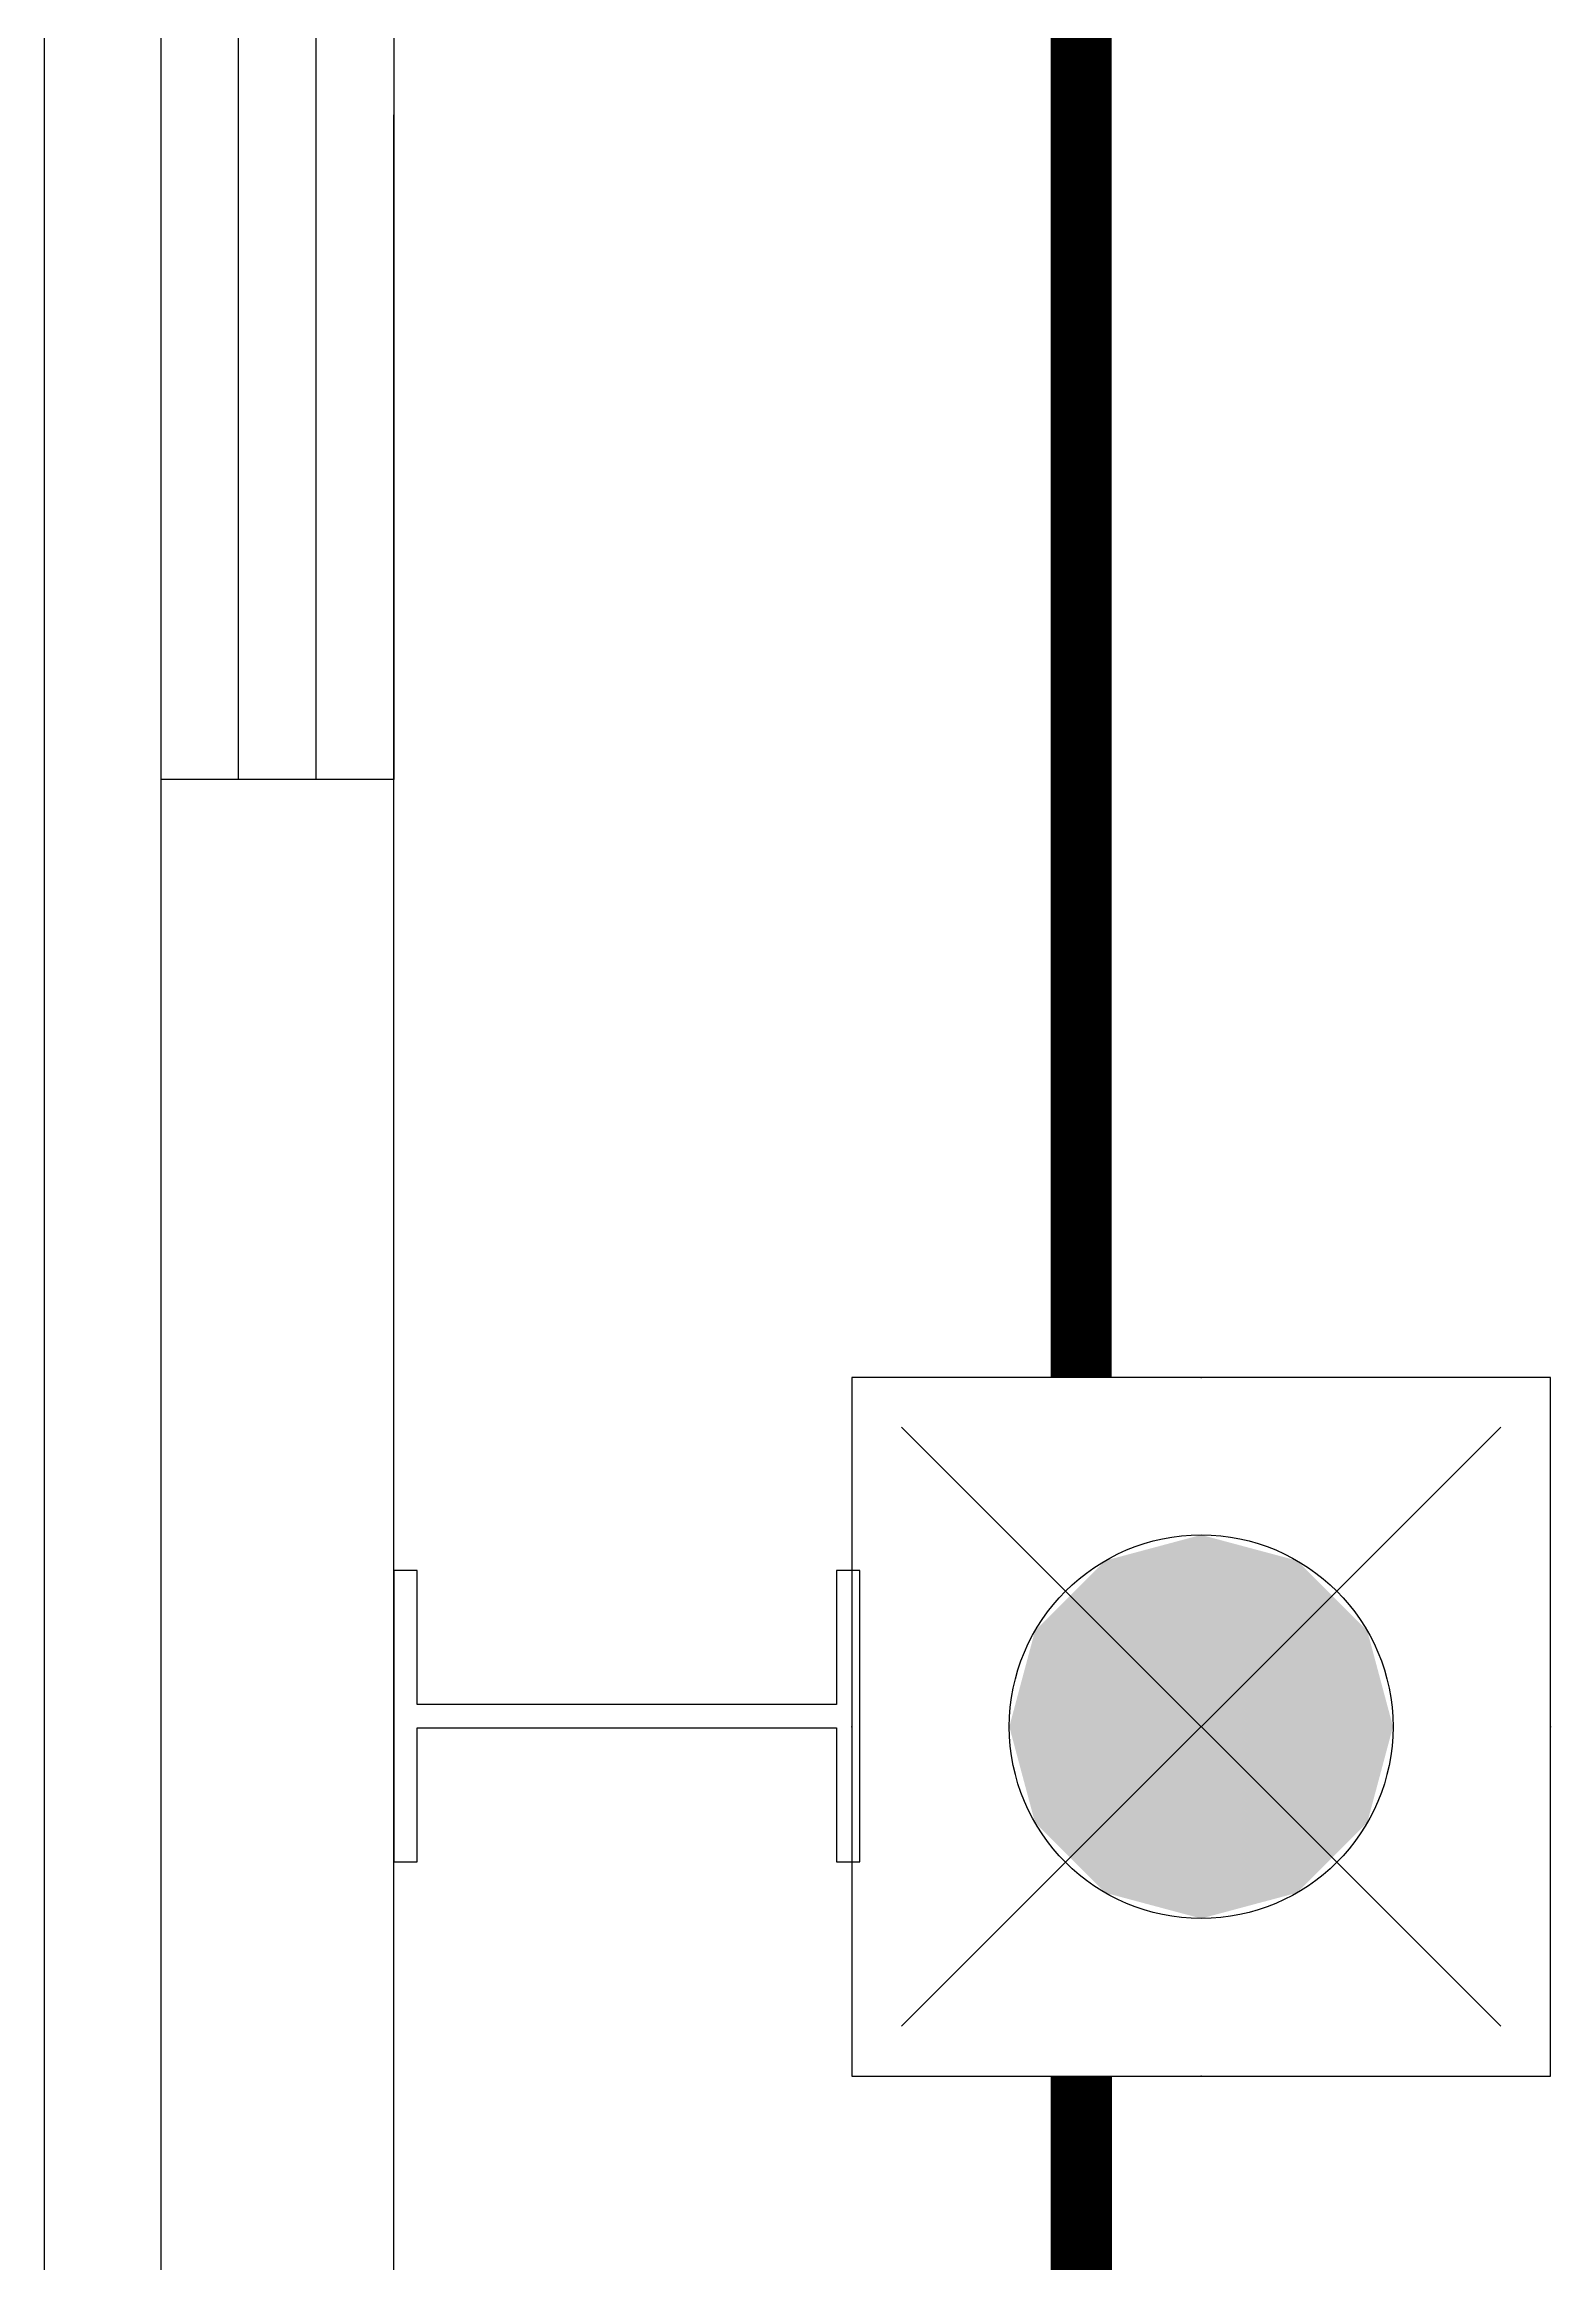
# Model space of a CAD drawing. Extents: x 12152 to 491505, y 111028 to 412681.
# Drawn here: x 155597 to 156890, y 200824 to 202730 of the extents above; entities that cross this region are included whole.
import ezdxf

# ---------------------------------------------------------------- set-up
doc = ezdxf.new("R2010")
doc.units = 0
doc.header["$LTSCALE"] = 1000
doc.header["$MEASUREMENT"] = 0
doc.linetypes.add('DASH', pattern=[0.35, 0.25, -0.1])
for name, color, linetype in [('COLUMN', 9, 'Continuous'), ('EQUIP-照明', 3, 'Continuous'), ('WALL', 11, 'Continuous'), ('WINDOW', 4, 'Continuous'), ('WIRE-应急', 4, 'DASH'), ('图框(锁住)', 7, 'Continuous')]:
    doc.layers.add(name, color=color, linetype=linetype)
doc.styles.get("Standard").update_dxf_attribs({"font": 'gbenor.shx', "bigfont": 'gbcbig.shx'})

# ---------------------------------------------------------------- blocks, each defined once
blk = doc.blocks.new('$TCHSYS$WIN2D')
for p, q in [((-0.5, 0.5), (0.5, 0.5)), ((0.5, 0.5), (0.5, -0.5)), ((0.5, 0.16667), (-0.5, 0.16667)), ((0.5, -0.16667), (-0.5, -0.16667)), ((-0.5, -0.5), (0.5, -0.5))]:
    blk.add_line(p, q)
blk = doc.blocks.new('$equip$00001167')
for p, q in [((-0.4286, 0.4286), (0.4286, -0.4286)), ((-0.4286, -0.4286), (0.4286, 0.4286))]:
    blk.add_line(p, q)
blk.add_lwpolyline([(-0.5, 0.5), (-0.5, -0.5), (0.5, -0.5), (0.5, 0.5)], close=True)
blk.add_circle((0, 0), 0.2745)
for p in [(0, 0.5), (-0.5, 0), (0.5, 0), (0, -0.5)]:
    blk.add_point(p)
for points in [[(0, 0.2745), (0, 0.2745), (-0.1373, 0.2377), (0.1373, 0.2377)], [(-0.1373, 0.2377), (0.1373, 0.2377), (-0.2377, 0.1373), (0.2377, 0.1373)], [(-0.2377, 0.1373), (0.2377, 0.1373), (-0.2745, 0), (0.2745, 0)], [(-0.2377, -0.1373), (0.2377, -0.1373), (-0.2745, 0), (0.2745, 0)], [(-0.1373, -0.2377), (0.1373, -0.2377), (-0.2377, -0.1373), (0.2377, -0.1373)], [(0, -0.2745), (0, -0.2745), (-0.1373, -0.2377), (0.1373, -0.2377)]]:
    blk.add_solid(points)
at = {"flags": 9}
blk.add_attdef('A', (0, 0), '', height=0.00002, dxfattribs=at)

msp = doc.modelspace()

# ---------------------------------------------------------------- linework, layer by layer
at = {"layer": 'COLUMN', "color": 6}
msp.add_lwpolyline([(156277.1, 201169.2), (156297.1, 201169.2), (156297.1, 201419.2), (156277.1, 201419.2), (156277.1, 201304.2), (155917.1, 201304.2), (155917.1, 201419.2), (155897.1, 201419.2), (155897.1, 201169.2), (155917.1, 201169.2), (155917.1, 201284.2), (156277.1, 201284.2)], close=True, dxfattribs=at)
at = {"layer": 'WALL', "color": 0}
for p, q in [((155697.1, 202669.2), (155697.1, 199919.2)), ((155897.1, 199919.2), (155897.1, 202669.2))]:
    msp.add_line(p, q, dxfattribs=at)
at = {"layer": 'WIRE-应急', "linetype": 'DASH', "const_width": 52.5}
for points in [[(156487.2, 201585.1), (156487.2, 207208.6)], [(156487.3, 195403.4), (156487.3, 200985.1)]]:
    msp.add_lwpolyline(points, dxfattribs=at)
at = {"layer": '图框(锁住)', "color": 0}
msp.add_lwpolyline([(164447.1, 188294.2), (155597.1, 188294.2), (155597.1, 214294.2), (164447.1, 214294.2)], dxfattribs=at)

# ---------------------------------------------------------------- block references
at = {"layer": 'EQUIP-照明'}
ref = msp.add_blockref('$equip$00001167', (156590.2, 201285.1), dxfattribs=dict(at, xscale=600, yscale=600, zscale=600, rotation=270))
ref.add_attrib('A', '自带电源事故照明灯', (156590.2, 201285.1), dxfattribs={"layer": '0', "height": 0.012, "flags": 8})
at = {"layer": 'WINDOW', "color": 0, "xscale": 3600, "yscale": 200, "zscale": 3600, "rotation": 270}
msp.add_blockref('$TCHSYS$WIN2D', (155797.1, 203898.6), dxfattribs=at)

doc.saveas('drawing.dxf')
